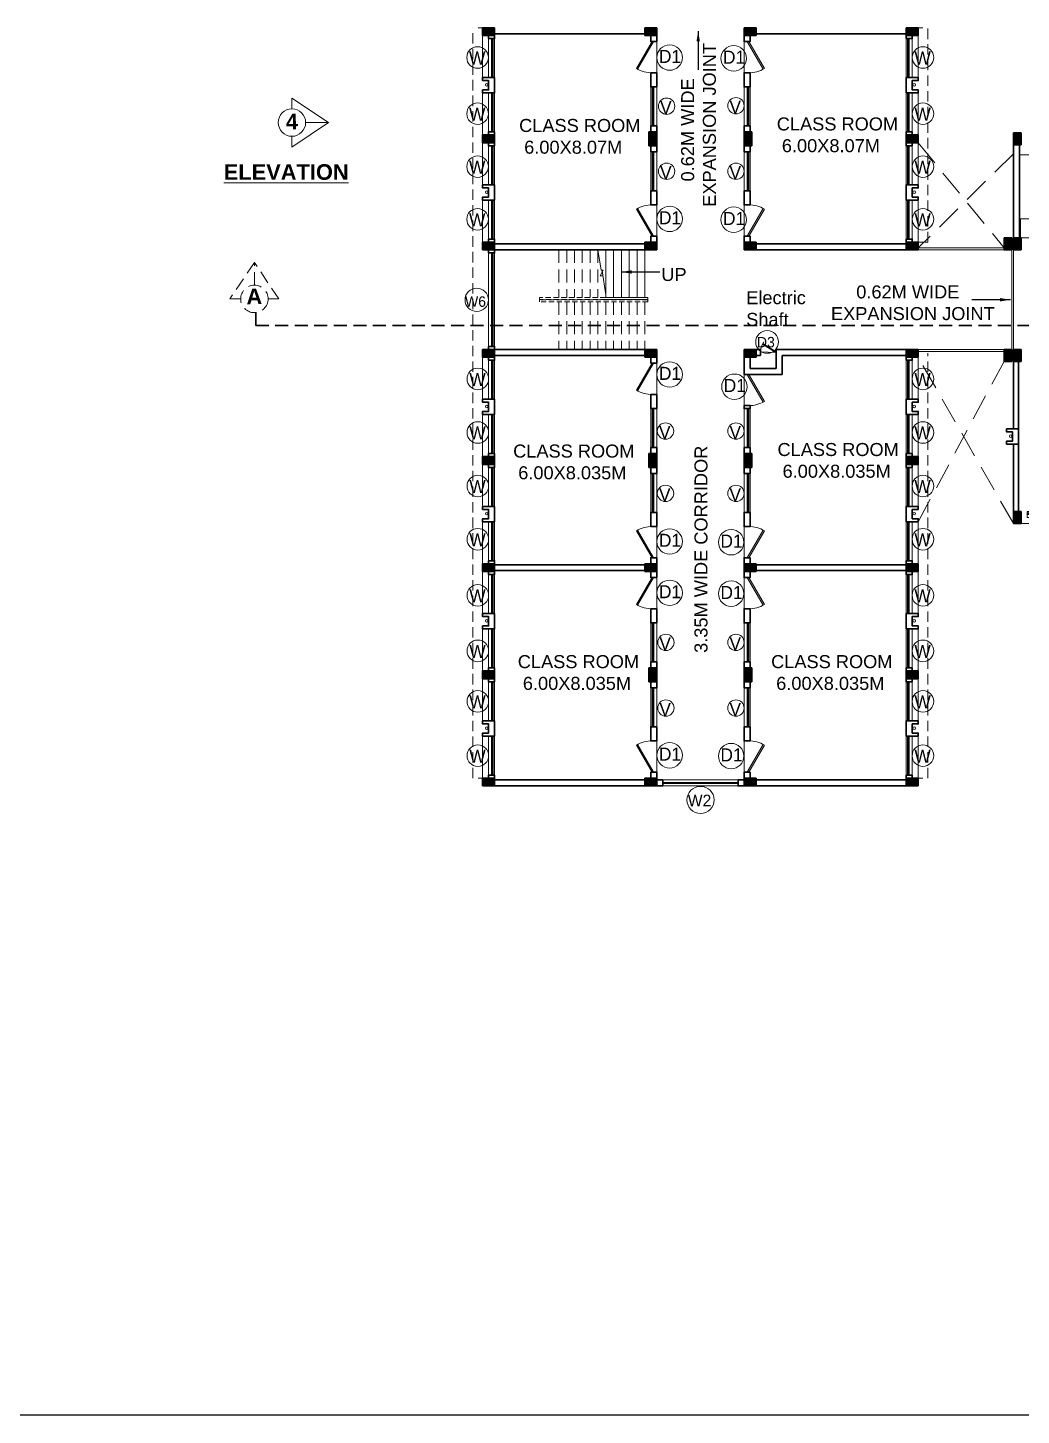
# Model space of a CAD drawing. Header units: millimetres. Extents: x 3614 to 12428, y -844 to 6844.
# Drawn here: x 5583.4 to 5621.5, y -728.6 to -675.3 of the extents above; entities that cross this region are included whole.
import ezdxf

# ---------------------------------------------------------------- set-up
doc = ezdxf.new("R2010")
doc.units = ezdxf.units.MM
doc.header["$LTSCALE"] = 40
doc.header["$MEASUREMENT"] = 0
doc.linetypes.add('DASHED', pattern=[0.75, 0.5, -0.25])
doc.linetypes.add('DASHED2', pattern=[0.375, 0.25, -0.125])
doc.layers.get('0').update_dxf_attribs({"linetype": 'CONTINUOUS', "lineweight": 20})
for name, color, linetype, lineweight in [('Beam', 254, 'CONTINUOUS', 25), ('CLL LEV.', 15, 'CONTINUOUS', 18), ('Column', 252, 'CONTINUOUS', 30), ('Column Hatch', 253, 'CONTINUOUS', 13), ('Door', 54, 'CONTINUOUS', 18), ('EXPANSION JOINT', 248, 'CONTINUOUS', 20), ('Fixture', 44, 'CONTINUOUS', 15), ('Hidden', 30, 'DASHED', 18), ('LINE', 22, 'CONTINUOUS', 13), ('Railing', 23, 'CONTINUOUS', 18), ('Section', 72, 'DASHED2', 30), ('Stair', 1, 'CONTINUOUS', 15), ('TEXT', 7, 'CONTINUOUS', 20), ('title', 7, 'CONTINUOUS', 35), ('Ventilator', 6, 'DASHED', 18), ('Wall', 7, 'CONTINUOUS', 30), ('Window', 150, 'CONTINUOUS', 15), ('Window-Wall', 7, 'CONTINUOUS', 18)]:
    doc.layers.add(name, color=color, linetype=linetype, lineweight=lineweight)
doc.styles.add('DIM', font='arial.ttf')
doc.styles.add('L120', font='simplex.shx', dxfattribs={"height": 1})
doc.styles.get("Standard").update_dxf_attribs({"font": 'txt.shx', "height": 0.03937})
doc.styles.add('STYLE9', font='GOTHIC.TTF')
doc.styles.add('Tabrej', font='GOTHIC.TTF')
doc.styles.add('Tabrej.', font='GOTHIC.TTF', dxfattribs={"height": 1})
doc.dimstyles.get("Standard").update_dxf_attribs({"dimtxt": 0.18, "dimasz": 0.18, "dimexe": 0.18, "dimexo": 0.0625, "dimgap": 0.09, "dimtad": 0, "dimtih": 1, "dimtoh": 1, "dimdec": 4, "dimzin": 0, "dimdsep": 46, "dimtxsty": 'Standard', "dimcen": 0.09, "dimadec": 0, "dimazin": 0, "dimtfac": 1, "dimtdec": 4, "dimtofl": 0, "dimtmove": 0, "dimatfit": 3, "dimfxl": 0, "dimtolj": 1, "dimtzin": 0, "dimarcsym": 0})

# ---------------------------------------------------------------- blocks, each defined once
blk = doc.blocks.new('COLM 530')
at = {"layer": 'Column Hatch'}
h = blk.add_hatch(color=0, dxfattribs=at)
h.dxf.hatch_style = 1
h.paths.add_polyline_path([(5443.518, -633.795), (5443.218, -633.795), (5443.218, -634.325), (5443.518, -634.325)])
at = {"layer": 'Column'}
for p, q in [((5443.518, -633.795), (5443.218, -633.795)), ((5443.218, -633.795), (5443.218, -634.325)), ((5443.518, -634.325), (5443.518, -633.795)), ((5443.218, -634.325), (5443.518, -634.325))]:
    blk.add_line(p, q, dxfattribs=at)
blk = doc.blocks.new('COLUMN 546')
at = {"layer": 'Column Hatch'}
h = blk.add_hatch(color=0, dxfattribs=at)
h.dxf.hatch_style = 1
h.paths.add_polyline_path([(0, 0), (0.3, 0), (0.3, 0.46), (0, 0.46)])
at = {"layer": 'Column'}
for p, q in [((0.3, 0.46), (0, 0.46)), ((0, 0.46), (0, 0)), ((0, 0), (0.3, 0)), ((0.3, 0), (0.3, 0.46))]:
    blk.add_line(p, q, dxfattribs=at)
blk = doc.blocks.new('VENT 2')
at = {"layer": 'Ventilator', "linetype": 'Continuous', "ltscale": 0.02}
for p, q in [((0, 0.182), (1.5, 0.182)), ((0, 0.152), (1.5, 0.152))]:
    blk.add_line(p, q, dxfattribs=at)
at = {"layer": 'Window-Wall'}
for p, q in [((0, 0.23), (1.5, 0.23)), ((0, 0), (0, 0.23)), ((0, 0.115), (1.5, 0.115)), ((1.5, 0), (0, 0)), ((1.5, 0.23), (1.5, 0))]:
    blk.add_line(p, q, dxfattribs=at)
blk = doc.blocks.new('*U18')
for p, q in [((0, 0), (0, -6)), ((40, 0), (40, -6))]:
    blk.add_line(p, q)
blk.add_lwpolyline([(0, 0), (34.6, 20), (35.5, 18.5), (0.9, -1.5)], close=True)
blk.add_arc((0, 0), 40, 0, 30)
blk = doc.blocks.new('DOOR1')
at = {"layer": 'Door'}
blk.add_line((0, 0), (1.2, 0), dxfattribs=at)
at = {"layer": 'Door', "xscale": 0.0300000000000013, "yscale": 0.0300000000000013, "zscale": 0.0300000000000013}
blk.add_blockref('*U18', (0, 0.18), dxfattribs=at)
blk = doc.blocks.new('class 1')
at = {"layer": 'Wall'}
for points in [[(0.23, -0.035), (0, -0.035), (0, -0.265), (0.23, -0.265), (0.23, -0.035)], [(0.23, -1.465), (0, -1.465), (0, -2.005), (0.23, -2.005), (0.23, -1.465)], [(0.23, -3.505), (0, -3.505), (0, -3.735), (0.23, -3.735), (0.23, -3.505)]]:
    blk.add_lwpolyline(points, dxfattribs=at)
at = {"layer": 'Wall', "rotation": 270}
for name, p in [('DOOR1', (0, -0.265)), ('VENT 2', (0, -2.005))]:
    blk.add_blockref(name, p, dxfattribs=at)
blk = doc.blocks.new('WINDOW 1')
at = {"layer": 'CLL LEV.'}
for p, q in [((-0.115, -0.23), (-0.115, -0.46)), ((-0.115, -0.46), (1.615, -0.46)), ((1.615, -0.23), (1.615, -0.46))]:
    blk.add_line(p, q, dxfattribs=at)
at = {"layer": 'Window'}
for p, q in [((0, -0.051), (1.5, -0.051)), ((0, -0.081), (1.5, -0.081))]:
    blk.add_line(p, q, dxfattribs=at)
at = {"layer": 'Window-Wall'}
for p, q in [((0, 0), (1.5, 0)), ((0, -0.23), (0, 0)), ((1.5, 0), (1.5, -0.23)), ((0, -0.115), (1.5, -0.115)), ((1.5, -0.23), (0, -0.23))]:
    blk.add_line(p, q, dxfattribs=at)
blk = doc.blocks.new('SHAFT2')
at = {"layer": 'Fixture'}
blk.add_circle((0.302, 0.307), 0.05, dxfattribs=at)
at = {"layer": 'Wall'}
blk.add_lwpolyline([(0, 0.585), (0.46, 0.585), (0.46, 0.47), (0.23, 0.47), (0.23, 0.115), (0.46, 0.115), (0.46, 0), (0, 0), (0, 0.585)], dxfattribs=at)
blk = doc.blocks.new('windoe 3')
at = {"layer": 'CLL LEV.'}
blk.add_line((3.585, -0.23), (-0.23, -0.23), dxfattribs=at)
at = {"layer": 'Window'}
for p, q in [((3.355, 0.179), (0, 0.179)), ((3.355, 0.149), (0, 0.149))]:
    blk.add_line(p, q, dxfattribs=at)
at = {"layer": 'Window-Wall'}
blk.add_line((3.355, 0.115), (0, 0.115), dxfattribs=at)
at = {"layer": 'Window-Wall', "ltscale": 0.05}
blk.add_lwpolyline([(0, 0), (3.355, 0), (3.355, 0.23), (0, 0.23)], close=True, dxfattribs=at)
blk = doc.blocks.new('Door - Left Hung 36 in.')
at = {"layer": 'Door'}
blk.add_line((0.8, -1.3), (35.9, -1.3), dxfattribs=at)
blk.add_lwpolyline([(0.8, -1.3), (0, 0), (31.2, 18), (31.9, 16.7)], close=True, dxfattribs=at)
blk.add_arc((0, 0), 36, 0, 37.3101, dxfattribs=at)
blk = doc.blocks.new('drt')
at = {"layer": 'TEXT', "ltscale": 0.05}
for p, q in [((7.106, 2.255), (7.106, 2.667)), ((8.505, 1.729), (7.106, 2.667)), ((7.106, 0.79), (8.505, 1.729)), ((7.632, 1.729), (8.505, 1.729)), ((7.106, 0.79), (7.106, 1.203))]:
    blk.add_line(p, q, dxfattribs=at)
blk.add_circle((7.106, 1.729), 0.526, dxfattribs=at)
at = {"layer": 'TEXT', "insert": (6.865, 2.063), "char_height": 0.6, "attachment_point": 1, "rotation": 1.0017, "style": 'Tabrej.'}
blk.add_mtext_dynamic_manual_height_columns('{\\fArial|b1|i0|c0|p34;4}', width=20.54056, gutter_width=5, heights=[0], dxfattribs=at)
at = {"layer": 'TEXT', "insert": (4.487, 0.133), "char_height": 0.6, "attachment_point": 1, "style": 'Tabrej.'}
blk.add_mtext_dynamic_manual_height_columns('{\\fArial|b1|i0|c0|p34;\\LELEVATION }', width=20.54056, gutter_width=5, heights=[0], dxfattribs=at)
blk = doc.blocks.new('projdc')
at = {"layer": 'Hidden', "ltscale": 0.02}
for p, q in [((5531.832, -339.039), (5531.832, -310.234)), ((5532.432, -310.234), (5531.832, -310.234)), ((5548.702, -310.234), (5549.302, -310.234)), ((5549.302, -318.466), (5549.302, -310.234)), ((5549.302, -339.039), (5549.302, -322.731)), ((5532.432, -339.039), (5531.832, -339.039)), ((5548.702, -339.039), (5549.302, -339.039))]:
    blk.add_line(p, q, dxfattribs=at)
at = {"layer": 'Hidden', "ltscale": 0.05}
blk.add_line((5548.702, -318.464), (5549.302, -318.466), dxfattribs=at)
blk = doc.blocks.new('DDDD')
at = {"layer": 'TEXT', "color": 3, "ltscale": 0.2}
blk.add_circle((2085.909, -1030.934), 0.488, dxfattribs=at)
at = {"layer": 'TEXT', "color": 3, "style": 'STYLE9'}
blk.add_text('D1', height=0.5, dxfattribs=at).set_placement((2085.496, -1031.139))
blk = doc.blocks.new('shaft dooerr')
at = {"layer": 'TEXT', "color": 3, "ltscale": 0.2}
blk.add_circle((5444.341, -671.654), 0.435, dxfattribs=at)
at = {"layer": 'TEXT', "color": 3, "style": 'STYLE9'}
blk.add_text('D3', height=0.4, dxfattribs=at).set_placement((5443.954, -671.86))
blk = doc.blocks.new('W')
at = {"layer": 'TEXT', "color": 3}
blk.add_circle((2080.863, -1087.688), 0.414, dxfattribs=at)
at = {"layer": 'TEXT', "color": 3, "style": 'STYLE9'}
blk.add_text('W', height=0.5, dxfattribs=at).set_placement((2080.534, -1087.956))
blk = doc.blocks.new('VVV')
at = {"layer": 'TEXT', "color": 3, "ltscale": 0.2}
blk.add_circle((2082.528, -1073.943), 0.314, dxfattribs=at)
at = {"layer": 'TEXT', "color": 3, "style": 'STYLE9'}
blk.add_text('V', height=0.5, dxfattribs=at).set_placement((2082.277, -1074.243))
blk = doc.blocks.new('window corrijfk')
at = {"layer": 'TEXT', "color": 3}
blk.add_circle((5445.3, -704.813), 0.522, dxfattribs=at)
at = {"layer": 'TEXT', "color": 3, "style": 'STYLE9'}
blk.add_text('W2', height=0.45, dxfattribs=at).set_placement((5444.81, -705.06))
blk = doc.blocks.new('GFGRG')
at = {"layer": 'TEXT', "color": 3}
blk.add_circle((5531.941, -685.736), 0.448, dxfattribs=at)
at = {"layer": 'TEXT', "color": 3, "style": 'STYLE9'}
blk.add_text('W6', height=0.4, dxfattribs=at).set_placement((5531.494, -686.004))
blk = doc.blocks.new('BDHVBFH')
at = {"layer": 'Section', "color": 7, "linetype": 'ByBlock', "lineweight": 20, "ltscale": 0.05}
for p, q in [((5432.399, -574.787), (5431.461, -576.186)), ((5432.399, -575.66), (5432.399, -574.787)), ((5433.338, -576.186), (5432.399, -574.787)), ((5431.873, -576.186), (5431.461, -576.186)), ((5433.338, -576.186), (5432.925, -576.186))]:
    blk.add_line(p, q, dxfattribs=at)
blk.add_circle((5432.399, -576.186), 0.526, dxfattribs=at)
blk = doc.blocks.new('SEC AA')
at = {"layer": 'Section', "ltscale": 0.05}
for q in [(5428.116, -321.164), (5509.295, -321.664)]:
    blk.add_line((5428.116, -321.664), q, dxfattribs=at)
at = {"layer": 'Section'}
blk.add_blockref('BDHVBFH', (-4.334, 255.545), dxfattribs=at)
at = {"layer": 'Section', "insert": (5427.753, -320.249), "char_height": 0.6, "attachment_point": 1, "rotation": 1.0017, "style": 'Tabrej'}
blk.add_mtext_dynamic_manual_height_columns('{\\fArial|b1|i0|c0|p34;A}', width=20.54056, gutter_width=5, heights=[0], dxfattribs=at)

msp = doc.modelspace()

# ---------------------------------------------------------------- linework, layer by layer
at = {"layer": 'Beam', "ltscale": 0.05}
msp.add_lwpolyline([(5375.2505, -625.1005), (5933.9059, -625.1005), (5933.9059, -728.5521), (5375.2505, -728.5521)], close=True, dxfattribs=at)
at = {"layer": 'EXPANSION JOINT', "linetype": 'ByBlock', "ltscale": 0.05}
for p, q in [((5621.1738, -683.8225), (5621.1738, -687.6375)), ((5621.2358, -683.8225), (5621.2358, -687.6375))]:
    msp.add_line(p, q, dxfattribs=at)
at = {"layer": 'Fixture', "linetype": 'ByBlock', "ltscale": 0.05}
msp.add_line((5625.4208, -680.1693), (5621.5008, -680.1693), dxfattribs=at)
at = {"layer": 'LINE', "linetype": 'ByBlock', "ltscale": 0.05}
msp.add_lwpolyline([(5621.9174, -682.6261), (5621.5008, -682.6261), (5621.5008, -683.3625), (5621.9174, -683.3625)], close=True, dxfattribs=at)
at = {"layer": 'Railing', "linetype": 'ByBlock', "ltscale": 0.05}
for p, q in [((5620.8738, -683.7425), (5617.5808, -683.7425)), ((5620.8738, -683.8225), (5617.5808, -683.8225)), ((5607.1958, -685.6525), (5605.5693, -685.6525)), ((5607.1958, -685.7275), (5605.5813, -685.7275)), ((5607.1958, -685.7275), (5607.1958, -685.6525)), ((5620.8738, -687.6375), (5617.5808, -687.6375)), ((5620.8738, -687.7175), (5617.5808, -687.7175))]:
    msp.add_line(p, q, dxfattribs=at)
at = {"layer": 'Railing', "linetype": 'DASHED2', "ltscale": 0.02}
for p, q in [((5605.5692, -685.6525), (5603.0308, -685.6525)), ((5603.0308, -685.6525), (5603.0308, -685.7275)), ((5605.5811, -685.7275), (5603.0308, -685.7275)), ((5607.1958, -685.7325), (5603.0308, -685.7325)), ((5603.0308, -685.7325), (5603.0308, -685.8075)), ((5607.1958, -685.8075), (5603.0308, -685.8075)), ((5607.1958, -685.8075), (5607.1958, -685.7325))]:
    msp.add_line(p, q, dxfattribs=at)
at = {"layer": 'Stair', "linetype": 'DASHED2', "ltscale": 0.05}
for p, q in [((5603.7808, -683.8225), (5603.7808, -685.6525)), ((5604.0808, -683.8225), (5604.0808, -685.6525)), ((5604.3808, -683.8225), (5604.3808, -685.6525)), ((5604.6808, -683.8225), (5604.6808, -685.6525)), ((5604.9808, -683.8225), (5604.9808, -685.6525)), ((5605.2808, -683.8225), (5605.2808, -685.6525)), ((5603.7808, -685.8075), (5603.7808, -687.6375)), ((5604.0808, -685.8075), (5604.0808, -687.6375)), ((5604.3808, -685.8075), (5604.3808, -687.6375)), ((5604.6808, -685.8075), (5604.6808, -687.6375)), ((5604.9808, -685.8075), (5604.9808, -687.6375)), ((5605.2808, -685.8075), (5605.2808, -687.6375)), ((5605.5808, -685.8075), (5605.5808, -687.6375)), ((5605.8808, -685.8075), (5605.8808, -687.6375)), ((5606.1808, -685.8075), (5606.1808, -687.6375)), ((5606.4808, -685.8075), (5606.4808, -687.6375)), ((5606.7808, -685.8075), (5606.7808, -687.6375)), ((5607.0808, -685.8075), (5607.0808, -687.6375))]:
    msp.add_line(p, q, dxfattribs=at)
at = {"layer": 'Stair', "ltscale": 0.05}
for p, q in [((5605.5808, -683.8225), (5605.5808, -685.6525)), ((5605.8808, -683.8225), (5605.8808, -685.6525)), ((5606.1808, -683.8225), (5606.1808, -685.6525)), ((5606.4808, -683.8225), (5606.4808, -685.6525)), ((5606.7808, -683.8225), (5606.7808, -685.6525)), ((5607.0808, -683.8225), (5607.0808, -685.6525))]:
    msp.add_line(p, q, dxfattribs=at)
at = {"layer": 'TEXT', "ltscale": 0.05}
for p, q in [((5605.2808, -683.8225), (5605.4031, -684.5989)), ((5605.3665, -684.8181), (5605.4832, -684.5933)), ((5605.4369, -684.8137), (5605.3665, -684.8181)), ((5605.4031, -684.5989), (5605.4832, -684.5933)), ((5605.4369, -684.6297), (5605.5808, -685.5435))]:
    msp.add_line(p, q, dxfattribs=at)
at = {"layer": 'title', "ltscale": 0.05}
msp.add_line((5605.3977, -684.5649), (5605.3977, -684.5649), dxfattribs=at)
at = {"layer": 'Wall'}
for p, q in [((5607.0808, -675.5225), (5601.3108, -675.5225)), ((5611.3508, -675.5225), (5617.1208, -675.5225)), ((5607.0808, -683.5925), (5601.3108, -683.5925)), ((5607.0808, -683.8225), (5601.3108, -683.8225)), ((5611.3508, -683.5925), (5617.1208, -683.5925)), ((5611.3508, -683.8225), (5617.1208, -683.8225)), ((5607.0808, -687.6375), (5601.3108, -687.6375)), ((5607.0808, -687.8675), (5601.3108, -687.8675)), ((5610.8908, -688.5975), (5610.8908, -687.9375)), ((5611.1208, -687.9375), (5611.1208, -688.3675)), ((5611.5208, -687.6375), (5611.3508, -687.6375)), ((5611.5209, -687.8674), (5611.3508, -687.8675)), ((5611.5208, -687.6375), (5611.5209, -687.8674)), ((5612.1208, -688.3675), (5612.1208, -687.6375)), ((5612.4658, -687.6375), (5612.1208, -687.6375)), ((5612.3508, -687.8675), (5617.1208, -687.8675)), ((5612.3508, -688.5975), (5612.3508, -687.8675)), ((5612.3969, -687.6375), (5617.1208, -687.6375)), ((5621.2358, -688.0975), (5621.2358, -690.69)), ((5621.4308, -688.0975), (5621.4308, -693.8675)), ((5611.1208, -688.5975), (5610.8908, -688.5975)), ((5612.1208, -688.3675), (5611.1208, -688.3675)), ((5612.3508, -688.5975), (5611.1208, -688.5975)), ((5621.2358, -691.275), (5621.2358, -693.8675)), ((5607.0808, -695.9025), (5601.3108, -695.9025)), ((5611.3508, -695.9025), (5617.1208, -695.9025)), ((5607.0808, -696.1325), (5601.3108, -696.1325)), ((5611.3508, -696.1325), (5617.1208, -696.1325)), ((5607.0808, -704.1675), (5601.3108, -704.1675)), ((5607.0808, -704.3975), (5601.3108, -704.3975)), ((5611.3508, -704.1675), (5617.1208, -704.1675)), ((5611.3508, -704.3975), (5617.1208, -704.3975))]:
    msp.add_line(p, q, dxfattribs=at)
at = {"layer": 'Wall', "linetype": 'ByBlock', "ltscale": 0.05}
for p, q in [((5621.2358, -683.3625), (5621.2358, -679.7193)), ((5621.4658, -683.4425), (5621.4658, -679.7193))]:
    msp.add_line(p, q, dxfattribs=at)
at = {"layer": 'Wall'}
for points in [[(5601.0808, -675.5925), (5601.0808, -675.7075), (5601.3108, -675.7075), (5601.3108, -675.5925), (5601.0808, -675.5925)], [(5601.0808, -675.7075), (5601.0808, -675.5925), (5601.3108, -675.5925), (5601.3108, -675.7075), (5601.0808, -675.7075)], [(5617.3508, -675.5925), (5617.3508, -675.7075), (5617.1208, -675.7075), (5617.1208, -675.5925), (5617.3508, -675.5925)], [(5617.3508, -675.7075), (5617.3508, -675.5925), (5617.1208, -675.5925), (5617.1208, -675.7075), (5617.3508, -675.7075)], [(5601.0808, -679.4075), (5601.0808, -679.2925), (5601.3108, -679.2925), (5601.3108, -679.4075), (5601.0808, -679.4075)], [(5617.3508, -679.4075), (5617.3508, -679.2925), (5617.1208, -679.2925), (5617.1208, -679.4075), (5617.3508, -679.4075)], [(5601.0808, -679.7075), (5601.0808, -679.8225), (5601.3108, -679.8225), (5601.3108, -679.7075), (5601.0808, -679.7075)], [(5601.0808, -679.8225), (5601.0808, -679.7075), (5601.3108, -679.7075), (5601.3108, -679.8225), (5601.0808, -679.8225)], [(5617.3508, -679.7075), (5617.3508, -679.8225), (5617.1208, -679.8225), (5617.1208, -679.7075), (5617.3508, -679.7075)], [(5617.3508, -679.8225), (5617.3508, -679.7075), (5617.1208, -679.7075), (5617.1208, -679.8225), (5617.3508, -679.8225)], [(5601.0808, -683.5225), (5601.0808, -683.4075), (5601.3108, -683.4075), (5601.3108, -683.5225), (5601.0808, -683.5225)], [(5601.0808, -683.9375), (5601.0808, -683.8225), (5601.3108, -683.8225), (5601.3108, -683.9375), (5601.0808, -683.9375)], [(5617.3508, -683.5225), (5617.3508, -683.4075), (5617.1208, -683.4075), (5617.1208, -683.5225), (5617.3508, -683.5225)], [(5601.0808, -687.6375), (5601.0808, -687.5225), (5601.3108, -687.5225), (5601.3108, -687.6375), (5601.0808, -687.6375)], [(5601.0808, -687.9375), (5601.0808, -688.0525), (5601.3108, -688.0525), (5601.3108, -687.9375), (5601.0808, -687.9375)], [(5601.0808, -688.0525), (5601.0808, -687.9375), (5601.3108, -687.9375), (5601.3108, -688.0525), (5601.0808, -688.0525)], [(5617.3508, -687.9375), (5617.3508, -688.0525), (5617.1208, -688.0525), (5617.1208, -687.9375), (5617.3508, -687.9375)], [(5617.3508, -688.0525), (5617.3508, -687.9375), (5617.1208, -687.9375), (5617.1208, -688.0525), (5617.3508, -688.0525)], [(5611.1208, -689.7975), (5610.8908, -689.7975), (5610.8908, -689.9083), (5611.1208, -689.9083), (5611.1208, -689.7975)], [(5601.0808, -691.7525), (5601.0808, -691.6375), (5601.3108, -691.6375), (5601.3108, -691.7525), (5601.0808, -691.7525)], [(5611.1208, -691.4083), (5610.8908, -691.4083), (5610.8908, -691.6383), (5611.1208, -691.6383), (5611.1208, -691.4083)], [(5617.3508, -691.7525), (5617.3508, -691.6375), (5617.1208, -691.6375), (5617.1208, -691.7525), (5617.3508, -691.7525)], [(5601.0808, -692.0525), (5601.0808, -692.1675), (5601.3108, -692.1675), (5601.3108, -692.0525), (5601.0808, -692.0525)], [(5601.0808, -692.1675), (5601.0808, -692.0525), (5601.3108, -692.0525), (5601.3108, -692.1675), (5601.0808, -692.1675)], [(5617.3508, -692.0525), (5617.3508, -692.1675), (5617.1208, -692.1675), (5617.1208, -692.0525), (5617.3508, -692.0525)], [(5617.3508, -692.1675), (5617.3508, -692.0525), (5617.1208, -692.0525), (5617.1208, -692.1675), (5617.3508, -692.1675)], [(5601.0808, -695.8675), (5601.0808, -695.7525), (5601.3108, -695.7525), (5601.3108, -695.8675), (5601.0808, -695.8675)], [(5617.3508, -695.8675), (5617.3508, -695.7525), (5617.1208, -695.7525), (5617.1208, -695.8675), (5617.3508, -695.8675)], [(5601.0808, -696.1675), (5601.0808, -696.2825), (5601.3108, -696.2825), (5601.3108, -696.1675), (5601.0808, -696.1675)], [(5601.0808, -696.2825), (5601.0808, -696.1675), (5601.3108, -696.1675), (5601.3108, -696.2825), (5601.0808, -696.2825)], [(5607.3108, -696.1675), (5607.5408, -696.1675), (5607.5408, -696.3975), (5607.3108, -696.3975), (5607.3108, -696.1675)], [(5611.1208, -696.1675), (5610.8908, -696.1675), (5610.8908, -696.3975), (5611.1208, -696.3975), (5611.1208, -696.1675)], [(5617.3508, -696.1675), (5617.3508, -696.2825), (5617.1208, -696.2825), (5617.1208, -696.1675), (5617.3508, -696.1675)], [(5617.3508, -696.2825), (5617.3508, -696.1675), (5617.1208, -696.1675), (5617.1208, -696.2825), (5617.3508, -696.2825)], [(5607.3108, -697.5975), (5607.5408, -697.5975), (5607.5408, -698.1375), (5607.3108, -698.1375), (5607.3108, -697.5975)], [(5611.1208, -697.5975), (5610.8908, -697.5975), (5610.8908, -698.1375), (5611.1208, -698.1375), (5611.1208, -697.5975)], [(5607.3108, -699.6375), (5607.5408, -699.6375), (5607.5408, -699.8675), (5607.3108, -699.8675), (5607.3108, -699.6375)], [(5611.1208, -699.6375), (5610.8908, -699.6375), (5610.8908, -699.8675), (5611.1208, -699.8675), (5611.1208, -699.6375)], [(5601.0808, -699.9825), (5601.0808, -699.8675), (5601.3108, -699.8675), (5601.3108, -699.9825), (5601.0808, -699.9825)], [(5601.0808, -700.2825), (5601.0808, -700.3975), (5601.3108, -700.3975), (5601.3108, -700.2825), (5601.0808, -700.2825)], [(5601.0808, -700.3975), (5601.0808, -700.2825), (5601.3108, -700.2825), (5601.3108, -700.3975), (5601.0808, -700.3975)], [(5617.3508, -699.9825), (5617.3508, -699.8675), (5617.1208, -699.8675), (5617.1208, -699.9825), (5617.3508, -699.9825)], [(5617.3508, -700.2825), (5617.3508, -700.3975), (5617.1208, -700.3975), (5617.1208, -700.2825), (5617.3508, -700.2825)], [(5617.3508, -700.3975), (5617.3508, -700.2825), (5617.1208, -700.2825), (5617.1208, -700.3975), (5617.3508, -700.3975)], [(5607.3108, -700.6267), (5607.5408, -700.6267), (5607.5408, -700.3967), (5607.3108, -700.3967), (5607.3108, -700.6267)], [(5611.1208, -700.6275), (5610.8908, -700.6275), (5610.8908, -700.3975), (5611.1208, -700.3975), (5611.1208, -700.6275)], [(5607.3108, -702.6675), (5607.5408, -702.6675), (5607.5408, -702.1267), (5607.3108, -702.1267), (5607.3108, -702.6675)], [(5611.1208, -702.6675), (5610.8908, -702.6675), (5610.8908, -702.1275), (5611.1208, -702.1275), (5611.1208, -702.6675)], [(5601.0808, -704.0975), (5601.0808, -703.9825), (5601.3108, -703.9825), (5601.3108, -704.0975), (5601.0808, -704.0975)], [(5607.3108, -704.0975), (5607.5408, -704.0975), (5607.5408, -703.8675), (5607.3108, -703.8675), (5607.3108, -704.0975)], [(5611.1208, -704.0975), (5610.8908, -704.0975), (5610.8908, -703.8675), (5611.1208, -703.8675), (5611.1208, -704.0975)], [(5617.3508, -704.0975), (5617.3508, -703.9825), (5617.1208, -703.9825), (5617.1208, -704.0975), (5617.3508, -704.0975)], [(5607.7708, -704.3975), (5607.7708, -704.1675), (5607.5408, -704.1675), (5607.5408, -704.3975), (5607.7708, -704.3975)], [(5610.8908, -704.3975), (5610.8908, -704.1675), (5610.6608, -704.1675), (5610.6608, -704.3975), (5610.8908, -704.3975)]]:
    msp.add_lwpolyline(points, dxfattribs=at)
at = {"layer": 'Window'}
for p, q in [((5601.2298, -683.9375), (5601.2298, -687.5225)), ((5601.2598, -683.9375), (5601.2598, -687.5225))]:
    msp.add_line(p, q, dxfattribs=at)
at = {"layer": 'Window', "linetype": 'ByBlock', "ltscale": 0.05}
for p, q in [((5607.7708, -704.2575), (5610.6608, -704.2575)), ((5607.7708, -704.3075), (5610.6608, -704.3075))]:
    msp.add_line(p, q, dxfattribs=at)
at = {"layer": 'Window-Wall', "linetype": 'DASHED', "ltscale": 0.05}
for p, q in [((5617.5808, -679.7075), (5620.8738, -683.7425)), ((5621.2358, -680.1325), (5617.5808, -683.7425)), ((5621.2358, -694.3275), (5617.5808, -687.9375)), ((5620.8738, -688.0975), (5617.5808, -694.2525))]:
    msp.add_line(p, q, dxfattribs=at)
at = {"layer": 'Window-Wall'}
for p, q in [((5601.0808, -687.5225), (5601.0808, -683.9375)), ((5601.1958, -683.9375), (5601.1958, -687.5225)), ((5601.3108, -683.9375), (5601.3108, -687.5225)), ((5601.3108, -687.5225), (5601.0808, -687.5225))]:
    msp.add_line(p, q, dxfattribs=at)
at = {"layer": 'Window-Wall', "linetype": 'ByBlock', "ltscale": 0.05}
for p, q in [((5607.7708, -704.1675), (5610.6608, -704.1675)), ((5607.7708, -704.3975), (5610.6608, -704.3975))]:
    msp.add_line(p, q, dxfattribs=at)

# ---------------------------------------------------------------- block references
at = {"color": 7, "extrusion": (0, 0, -1), "xscale": -1, "zscale": -1, "rotation": 270}
for p in [(-5601.3108, -675.5925), (-5607.5408, -675.5925), (-5601.3108, -679.7075), (-5601.3108, -683.8225), (-5607.5408, -683.8225), (-5601.3108, -687.9375), (-5607.5408, -687.9375), (-5601.3108, -692.0525), (-5601.3108, -696.1675), (-5607.5408, -696.1675), (-5601.3108, -700.2825), (-5601.3108, -704.3975), (-5607.5408, -704.3975)]:
    msp.add_blockref('COLUMN 546', p, dxfattribs=at)
at = {"color": 7, "extrusion": (0, 0, -1), "zscale": -1}
for p, rotation in [((-5610.8908, -675.5925), 90.00000000000001), ((-5617.1208, -675.5925), 90.00000000000001), ((-5617.1208, -679.7075), 90.00000000000001), ((-5610.8908, -683.8225), 90.00000000000001), ((-5617.1208, -683.8225), 90.00000000000001), ((-5610.8908, -687.9375), 90.00000000000001), ((-5617.1208, -687.9375), 90.00000000000001), ((-5620.8738, -687.6375), 180), ((-5621.2358, -687.6375), 180), ((-5617.1208, -692.0525), 90.00000000000001), ((-5621.2358, -693.8675), 180), ((-5610.8908, -696.1675), 90.00000000000001), ((-5617.1208, -696.1675), 90.00000000000001), ((-5617.1208, -700.2825), 90.00000000000001), ((-5610.8908, -704.3975), 90.00000000000001), ((-5617.1208, -704.3975), 90.00000000000001)]:
    msp.add_blockref('COLUMN 546', p, dxfattribs=dict(at, rotation=rotation))
at = {"linetype": 'ByBlock', "xscale": -1}
for p in [(5607.5408, -675.5575), (5607.5408, -687.9025)]:
    msp.add_blockref('class 1', p, dxfattribs=at)
at = {"linetype": 'ByBlock'}
for name, p in [('class 1', (5610.8908, -675.5575)), ('SHAFT2', (5617.1208, -677.7925)), ('SHAFT2', (5617.1208, -681.9075)), ('SHAFT2', (5617.1208, -690.1375)), ('SHAFT2', (5617.1208, -694.2525)), ('SHAFT2', (5617.1208, -698.3675)), ('SHAFT2', (5617.1208, -702.4825))]:
    msp.add_blockref(name, p, dxfattribs=at)
at = {"linetype": 'ByBlock', "extrusion": (0, 0, -1), "zscale": -1}
for p in [(-5601.3108, -677.7925), (-5601.3108, -681.9075), (-5601.3108, -690.1375), (-5621.4308, -691.275), (-5601.3108, -694.2525), (-5601.3108, -698.3675), (-5601.3108, -702.4825)]:
    msp.add_blockref('SHAFT2', p, dxfattribs=at)
for p in [(164.023, -45.4976), (167.673, -45.4976), (164.023, -57.8434), (167.673, -57.8434), (164.023, -66.0726), (167.673, -66.0726)]:
    msp.add_blockref('COLM 530', p)
at = {"color": 7, "extrusion": (0, 0, -1), "xscale": -1, "zscale": -1}
for p in [(-5621.2358, -679.7875), (-5620.8738, -683.8225), (-5621.2358, -683.8225)]:
    msp.add_blockref('COLUMN 546', p, dxfattribs=at)
at = {"linetype": 'ByBlock', "rotation": 180}
for p in [(5607.5408, -683.5575), (5607.5408, -695.9025)]:
    msp.add_blockref('class 1', p, dxfattribs=at)
at = {"linetype": 'ByBlock', "xscale": -1, "rotation": 180}
for p in [(5610.8908, -683.5575), (5610.8908, -695.9025)]:
    msp.add_blockref('class 1', p, dxfattribs=at)
at = {"layer": 'CLL LEV.', "rotation": 270}
for p in [(5601.3108, -675.7075), (5601.3108, -677.7925), (5601.3108, -679.8225), (5601.3108, -681.9075), (5601.3108, -688.0525), (5601.3108, -690.1375), (5601.3108, -692.1675), (5601.3108, -694.2525), (5601.3108, -696.2825), (5601.3108, -698.3675), (5601.3108, -700.3975), (5601.3108, -702.4825)]:
    msp.add_blockref('WINDOW 1', p, dxfattribs=at)
at = {"layer": 'CLL LEV.', "extrusion": (0, 0, -1), "zscale": -1, "rotation": 270}
for p in [(-5617.1208, -675.7075), (-5617.1208, -677.7925), (-5617.1208, -679.8225), (-5617.1208, -681.9075), (-5617.1208, -688.0525), (-5617.1208, -690.1375), (-5617.1208, -692.1675), (-5617.1208, -694.2525), (-5617.1208, -696.2825), (-5617.1208, -698.3675), (-5617.1208, -700.3975), (-5617.1208, -702.4825)]:
    msp.add_blockref('WINDOW 1', p, dxfattribs=at)
at = {"layer": 'Door', "extrusion": (0, 0, -1), "xscale": 0.0166737001802426, "yscale": 0.0166737001802426, "zscale": -0.0166737001841632, "rotation": 1.671958642822621}
msp.add_blockref('Door - Left Hung 36 in.', (-5612.1208, -687.7312), dxfattribs=at)
at = {"layer": 'Hidden'}
msp.add_blockref('projdc', (68.649, -365.0584), dxfattribs=at)
at = {"layer": 'Section'}
msp.add_blockref('SEC AA', (164.023, -365.0608), dxfattribs=at)
at = {"layer": 'TEXT'}
for name, p in [('W', (3519.7952, 411.2526)), ('DDDD', (3522.1243, 354.4958)), ('DDDD', (3524.5841, 354.4664)), ('W', (3536.8981, 411.2526)), ('VVV', (3525.3882, 395.6398)), ('VVV', (3528.0533, 395.6575)), ('W', (3519.7952, 409.0968)), ('W', (3536.8981, 409.0968)), ('W', (3519.7952, 407.0645)), ('VVV', (3525.3882, 393.1402)), ('VVV', (3528.0533, 393.1402)), ('W', (3536.8981, 407.0645)), ('W', (3519.7952, 405.0436)), ('DDDD', (3522.1243, 348.3034)), ('DDDD', (3524.5841, 348.274)), ('W', (3536.8981, 405.0436)), ('GFGRG', (68.6847, 0)), ('shaft dooerr', (167.4344, -15.7008)), ('DDDD', (3522.1243, 342.3308)), ('W', (3519.8055, 398.9155)), ('DDDD', (3524.6116, 341.8626)), ('W', (3536.8967, 398.9155)), ('W', (3519.8055, 396.8588)), ('VVV', (3525.3465, 383.1691)), ('VVV', (3528.0533, 383.1691)), ('W', (3536.8967, 396.8588)), ('W', (3519.8055, 394.8033)), ('VVV', (3525.3465, 380.7756)), ('VVV', (3528.0533, 380.7756)), ('W', (3536.8967, 394.8033)), ('W', (3519.8055, 392.761)), ('DDDD', (3522.1243, 335.9214)), ('DDDD', (3524.4875, 335.892)), ('W', (3536.8967, 392.761)), ('DDDD', (3522.1243, 333.9493)), ('DDDD', (3524.4875, 333.9199)), ('W', (3519.8055, 390.6091)), ('W', (3536.8967, 390.6091)), ('VVV', (3525.361, 375.057)), ('VVV', (3528.0533, 375.057)), ('W', (3519.8055, 388.4764)), ('W', (3536.8967, 388.4764)), ('W', (3519.8055, 386.5364)), ('W', (3536.8967, 386.5364)), ('VVV', (3525.361, 372.5359)), ('VVV', (3528.0533, 372.5359)), ('W', (3519.8055, 384.4532)), ('DDDD', (3522.1243, 327.7146)), ('DDDD', (3524.4875, 327.6852)), ('W', (3536.8967, 384.4532)), ('window corrijfk', (163.921, -0.1205))]:
    msp.add_blockref(name, p, dxfattribs=at)
at = {"layer": 'Wall'}
msp.add_blockref('drt', (5586.4253, -680.6628), dxfattribs=at)
for name, p, rotation in [('DOOR1', (5610.8908, -688.5975), 270), ('VENT 2', (5610.8908, -689.9083), 270), ('DOOR1', (5610.8908, -696.3975), 270), ('VENT 2', (5610.8908, -698.1375), 270), ('VENT 2', (5607.5408, -702.1267), 89.99999999999999), ('DOOR1', (5607.5408, -703.8675), 89.99999999999999)]:
    msp.add_blockref(name, p, dxfattribs=dict(at, rotation=rotation))
at = {"layer": 'Wall', "linetype": 'ByBlock'}
msp.add_blockref('windoe 3', (5621.7658, -694.0975), dxfattribs=at)
at = {"layer": 'Wall', "extrusion": (0, 0, -1), "zscale": -1}
for name, p, rotation in [('DOOR1', (-5607.5408, -696.3975), 270), ('VENT 2', (-5607.5408, -698.1375), 270), ('VENT 2', (-5610.8908, -702.1275), 90), ('DOOR1', (-5610.8908, -703.8675), 90)]:
    msp.add_blockref(name, p, dxfattribs=dict(at, rotation=rotation))

# ---------------------------------------------------------------- texts
at = {"layer": 'TEXT', "char_height": 0.5, "attachment_point": 1, "rotation": 90, "style": 'DIM'}
for s, insert in [('{\\fArial|b0|i0|c0|p34;     0.62M WIDE \\PEXPANSION JOINT}', (5608.4753, -682.164)), ('{\\fArial|b0|i0|c0|p34;3.35M WIDE CORRIDOR}', (5608.987, -699.2886))]:
    msp.add_mtext_dynamic_manual_height_columns(s, width=19.989683, gutter_width=5, heights=[0], dxfattribs=dict(at, insert=insert))
at = {"layer": 'TEXT', "char_height": 0.5, "attachment_point": 1, "style": 'DIM'}
for s, width, insert in [('{\\fArial|b0|i0|c0|p34;CLASS ROOM\\P 6.00X8.07M}', 19.989683, (5602.2548, -678.7938)), ('{\\fArial|b0|i0|c0|p34;CLASS ROOM\\P 6.00X8.07M}', 19.989683, (5612.1484, -678.735)), ('{\\fArial|b0|i0|c0|p34;UP}', 1.50962, (5607.7145, -684.514)), ('{\\fArial|b0|i0|c0|p34;Electric \\PShaft}', 19.989683, (5610.9742, -685.4042)), ('{\\fArial|b0|i0|c0|p34;     0.62M WIDE \\PEXPANSION JOINT}', 19.989683, (5614.2296, -685.1817)), ('{\\fArial|b0|i0|c0|p34;CLASS ROOM\\P 6.00X8.035M}', 19.989683, (5602.0255, -691.2913)), ('{\\fArial|b0|i0|c0|p34;CLASS ROOM\\P 6.00X8.035M}', 19.989683, (5612.1758, -691.2321)), ('{\\fArial|b0|i0|c0|p34;CLASS ROOM\\P 6.00X8.035M}', 19.989683, (5602.2033, -699.3749)), ('{\\fArial|b0|i0|c0|p34;CLASS ROOM\\P 6.00X8.035M}', 19.989683, (5611.9316, -699.3749))]:
    msp.add_mtext_dynamic_manual_height_columns(s, width=width, gutter_width=5, heights=[0], dxfattribs=dict(at, insert=insert))

# ---------------------------------------------------------------- leaders
at = {"layer": 'TEXT'}
for points in [[(5609.1299, -675.4196), (5609.1299, -676.904)], [(5606.1781, -684.6675), (5607.6625, -684.6675)], [(5621.1164, -685.7335), (5619.632, -685.7335)]]:
    msp.add_leader(points, dimstyle='Standard', override={"dimscale": 40, "dimasz": 0.01, "dimgap": 0.09, "dimtad": 0, "dimpost": "'", "dimtxsty": 'L120', "dimarcsym": 1}, dxfattribs=at)

doc.saveas('drawing.dxf')
